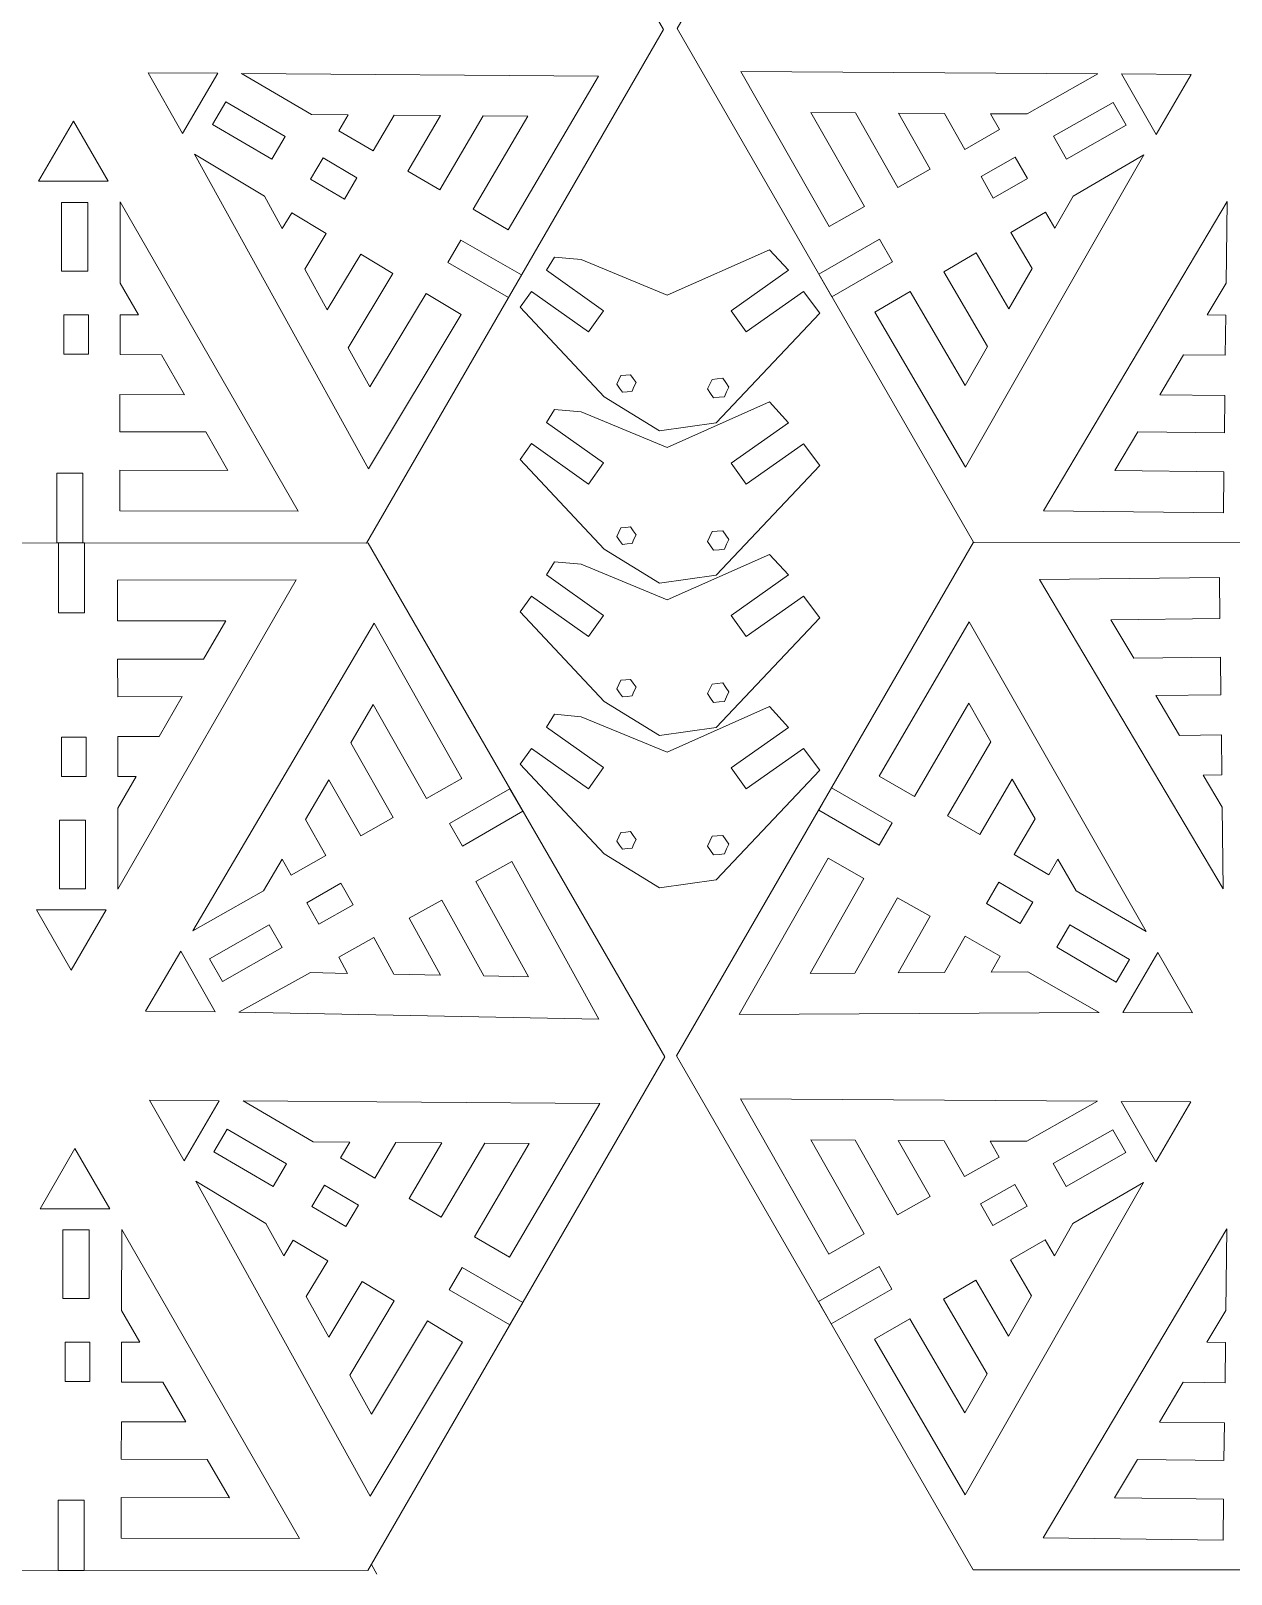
# Model space of a CAD drawing. Header units: inches. Extents: x -12.5 to 16.2, y -9.8 to 11.8.
# Drawn here: x 4.04 to 12.01, y -9.29 to 0.95 of the extents above; entities that cross this region are included whole.
import ezdxf

# ---------------------------------------------------------------- set-up
doc = ezdxf.new("R2010")
doc.units = ezdxf.units.IN
doc.header["$MEASUREMENT"] = 0
doc.layers.add('frame', color=7, linetype='Continuous')
doc.layers.add('Layer 3', color=7, linetype='Continuous')

msp = doc.modelspace()

# ---------------------------------------------------------------- linework, layer by layer
at = {"layer": 'frame', "color": 5, "lineweight": 9}
for points in [[(4.242, -0.642), (4.416, -0.642), (4.416, -0.186), (4.242, -0.186), (4.242, -0.642)], [(4.257, -1.192), (4.421, -1.192), (4.421, -0.931), (4.257, -0.931), (4.257, -1.192)], [(4.242, -3.996), (4.407, -3.996), (4.407, -3.735), (4.242, -3.735), (4.242, -3.996)], [(4.228, -4.742), (4.402, -4.742), (4.402, -4.286), (4.228, -4.286), (4.228, -4.742)], [(4.252, -7.464), (4.426, -7.464), (4.426, -7.008), (4.252, -7.008), (4.252, -7.464)], [(4.266, -8.014), (4.431, -8.014), (4.431, -7.753), (4.266, -7.753), (4.266, -8.014)]]:
    msp.add_lwpolyline(points, close=True, dxfattribs=at)
at = {"layer": 'frame', "color": 1, "lineweight": 9}
for points in [[(4.211, -2.446), (4.383, -2.446), (4.383, -1.982), (4.211, -1.982), (4.211, -2.446)], [(4.223, -2.91), (4.395, -2.91), (4.395, -2.446), (4.223, -2.446), (4.223, -2.91)], [(4.221, -9.268), (4.393, -9.268), (4.393, -8.803), (4.221, -8.803), (4.221, -9.268)]]:
    msp.add_lwpolyline(points, close=True, dxfattribs=at)
at = {"layer": 'frame', "color": 250, "lineweight": 9}
for points in [[(2.33, 4.376), (2.33, 4.376), (6.269, 4.375), (6.269, 4.375), (6.269, 4.375), (6.269, 4.375), (8.237, 0.964), (8.237, 0.964), (8.237, 0.964), (8.237, 0.964), (6.266, -2.447), (6.266, -2.447), (6.266, -2.447), (6.266, -2.447), (2.328, -2.445), (2.328, -2.445), (2.328, -2.445), (2.328, -2.445), (0.36, 0.966), (0.36, 0.966), (0.36, 0.966), (0.36, 0.966), (2.33, 4.376), (2.33, 4.376)], [(10.298, 4.38), (10.298, 4.38), (14.236, 4.378), (14.236, 4.378), (14.236, 4.378), (14.236, 4.378), (16.204, 0.967), (16.204, 0.967), (16.204, 0.967), (16.204, 0.967), (14.234, -2.443), (14.234, -2.443), (14.234, -2.443), (14.234, -2.443), (10.296, -2.442), (10.296, -2.442), (10.296, -2.442), (10.296, -2.442), (8.328, 0.969), (8.328, 0.969), (8.328, 0.969), (8.328, 0.969), (10.298, 4.38), (10.298, 4.38)], [(2.34, -2.445), (2.34, -2.445), (6.278, -2.447), (6.278, -2.447), (6.278, -2.447), (6.278, -2.447), (8.246, -5.858), (8.246, -5.858), (8.246, -5.858), (8.246, -5.858), (6.276, -9.268), (6.276, -9.268), (6.276, -9.268), (6.276, -9.268), (2.338, -9.267), (2.338, -9.267), (2.338, -9.267), (2.338, -9.267), (0.37, -5.856), (0.37, -5.856), (0.37, -5.856), (0.37, -5.856), (2.34, -2.445), (2.34, -2.445)], [(10.296, -2.442), (10.296, -2.442), (14.234, -2.443), (14.234, -2.443), (14.234, -2.443), (14.234, -2.443), (16.202, -5.855), (16.202, -5.855), (16.202, -5.855), (16.202, -5.855), (14.232, -9.265), (14.232, -9.265), (14.232, -9.265), (14.232, -9.265), (10.294, -9.264), (10.294, -9.264), (10.294, -9.264), (10.294, -9.264), (8.325, -5.852), (8.325, -5.852), (8.325, -5.852), (8.325, -5.852), (10.296, -2.442), (10.296, -2.442)]]:
    msp.add_open_spline(points, degree=3, knots=[0, 0, 0, 0, 0.142857, 0.142857, 0.142857, 0.142857, 0.285714, 0.285714, 0.285714, 0.285714, 0.428571, 0.428571, 0.428571, 0.428571, 0.571429, 0.571429, 0.571429, 0.571429, 0.714286, 0.714286, 0.714286, 0.714286, 1, 1, 1, 1], dxfattribs=at)
at = {"layer": 'frame', "color": 5, "lineweight": 9}
for points in [[(5.046, 0.273), (5.046, 0.273), (4.817, 0.675), (4.817, 0.675)], [(5.279, 0.672), (5.279, 0.672), (4.817, 0.675), (4.817, 0.675)], [(5.046, 0.273), (5.046, 0.273), (5.279, 0.672), (5.279, 0.672)], [(7.807, 0.654), (7.807, 0.654), (5.438, 0.671), (5.438, 0.671)], [(5.438, 0.671), (5.438, 0.671), (5.902, 0.398), (5.902, 0.398)], [(7.807, 0.654), (7.807, 0.654), (7.207, -0.368), (7.207, -0.368)], [(8.751, 0.683), (8.751, 0.683), (11.12, 0.669), (11.12, 0.669)], [(8.751, 0.683), (8.751, 0.683), (9.337, -0.346), (9.337, -0.346)], [(11.12, 0.669), (11.12, 0.669), (10.652, 0.402), (10.652, 0.402)], [(11.278, 0.668), (11.278, 0.668), (11.741, 0.664), (11.741, 0.664)], [(11.507, 0.265), (11.507, 0.265), (11.278, 0.668), (11.278, 0.668)], [(11.507, 0.265), (11.507, 0.265), (11.741, 0.664), (11.741, 0.664)], [(4.09, -0.045), (4.09, -0.045), (4.322, 0.355), (4.322, 0.355)], [(4.553, -0.045), (4.553, -0.045), (4.322, 0.355), (4.322, 0.355)], [(6.146, 0.396), (6.146, 0.396), (5.902, 0.398), (5.902, 0.398)], [(6.084, 0.291), (6.084, 0.291), (6.146, 0.396), (6.146, 0.396)], [(6.312, 0.158), (6.312, 0.158), (6.451, 0.394), (6.451, 0.394)], [(6.757, 0.392), (6.757, 0.392), (6.451, 0.394), (6.451, 0.394)], [(6.541, 0.023), (6.541, 0.023), (6.757, 0.392), (6.757, 0.392)], [(6.754, -0.102), (6.754, -0.102), (7.042, 0.39), (7.042, 0.39)], [(9.794, -0.086), (9.794, -0.086), (9.512, 0.409), (9.512, 0.409)], [(9.797, 0.408), (9.797, 0.408), (10.103, 0.406), (10.103, 0.406)], [(10.009, 0.036), (10.009, 0.036), (9.797, 0.408), (9.797, 0.408)], [(10.239, 0.167), (10.239, 0.167), (10.103, 0.406), (10.103, 0.406)], [(10.409, 0.404), (10.409, 0.404), (10.652, 0.402), (10.652, 0.402)], [(10.469, 0.298), (10.469, 0.298), (10.409, 0.404), (10.409, 0.404)], [(6.084, 0.291), (6.084, 0.291), (6.312, 0.158), (6.312, 0.158)], [(10.469, 0.298), (10.469, 0.298), (10.239, 0.167), (10.239, 0.167)], [(6.28, -1.954), (6.28, -1.954), (5.124, 0.136), (5.124, 0.136)], [(5.124, 0.136), (5.124, 0.136), (5.589, -0.144), (5.589, -0.144)], [(10.243, -1.944), (10.243, -1.944), (11.427, 0.13), (11.427, 0.13)], [(11.427, 0.13), (11.427, 0.13), (10.958, -0.144), (10.958, -0.144)], [(6.541, 0.023), (6.541, 0.023), (6.754, -0.102), (6.754, -0.102)], [(10.009, 0.036), (10.009, 0.036), (9.794, -0.086), (9.794, -0.086)], [(4.09, -0.045), (4.09, -0.045), (4.553, -0.045), (4.553, -0.045)], [(4.632, -0.182), (4.632, -0.182), (4.631, -0.721), (4.631, -0.721)], [(5.814, -2.235), (5.814, -2.235), (4.632, -0.182), (4.632, -0.182)], [(5.708, -0.359), (5.708, -0.359), (5.589, -0.144), (5.589, -0.144)], [(10.76, -2.232), (10.76, -2.232), (11.979, -0.178), (11.979, -0.178)], [(10.836, -0.357), (10.836, -0.357), (10.958, -0.144), (10.958, -0.144)], [(11.979, -0.178), (11.979, -0.178), (11.973, -0.721), (11.973, -0.721)], [(5.771, -0.254), (5.771, -0.254), (5.708, -0.359), (5.708, -0.359)], [(5.771, -0.254), (5.771, -0.254), (6, -0.391), (6, -0.391)], [(6.974, -0.231), (6.974, -0.231), (7.207, -0.368), (7.207, -0.368)], [(9.572, -0.213), (9.572, -0.213), (9.337, -0.346), (9.337, -0.346)], [(10.774, -0.251), (10.774, -0.251), (10.544, -0.386), (10.544, -0.386)], [(10.774, -0.251), (10.774, -0.251), (10.836, -0.357), (10.836, -0.357)], [(6, -0.391), (6, -0.391), (5.857, -0.628), (5.857, -0.628)], [(10.544, -0.386), (10.544, -0.386), (10.684, -0.625), (10.684, -0.625)], [(6.228, -0.529), (6.228, -0.529), (6.006, -0.898), (6.006, -0.898)], [(6.228, -0.529), (6.228, -0.529), (6.442, -0.657), (6.442, -0.657)], [(10.313, -0.52), (10.313, -0.52), (10.098, -0.646), (10.098, -0.646)], [(10.313, -0.52), (10.313, -0.52), (10.531, -0.892), (10.531, -0.892)], [(6.006, -0.898), (6.006, -0.898), (5.857, -0.628), (5.857, -0.628)], [(6.442, -0.657), (6.442, -0.657), (6.145, -1.15), (6.145, -1.15)], [(10.098, -0.646), (10.098, -0.646), (10.388, -1.142), (10.388, -1.142)], [(10.531, -0.892), (10.531, -0.892), (10.684, -0.625), (10.684, -0.625)], [(4.753, -0.932), (4.753, -0.932), (4.631, -0.721), (4.631, -0.721)], [(6.663, -0.79), (6.663, -0.79), (6.896, -0.93), (6.896, -0.93)], [(9.876, -0.776), (9.876, -0.776), (9.641, -0.913), (9.641, -0.913)], [(11.847, -0.932), (11.847, -0.932), (11.973, -0.721), (11.973, -0.721)], [(10.243, -1.944), (10.243, -1.944), (9.641, -0.913), (9.641, -0.913)], [(4.631, -0.932), (4.631, -0.932), (4.631, -1.196), (4.631, -1.196)], [(4.631, -0.932), (4.631, -0.932), (4.753, -0.932), (4.753, -0.932)], [(6.28, -1.954), (6.28, -1.954), (6.896, -0.93), (6.896, -0.93)], [(11.97, -0.934), (11.97, -0.934), (11.847, -0.932), (11.847, -0.932)], [(11.97, -0.934), (11.97, -0.934), (11.967, -1.2), (11.967, -1.2)], [(4.631, -1.196), (4.631, -1.196), (4.905, -1.197), (4.905, -1.197)], [(5.058, -1.462), (5.058, -1.462), (4.905, -1.197), (4.905, -1.197)], [(11.533, -1.462), (11.533, -1.462), (11.69, -1.197), (11.69, -1.197)], [(11.967, -1.2), (11.967, -1.2), (11.69, -1.197), (11.69, -1.197)], [(4.63, -1.461), (4.63, -1.461), (4.63, -1.708), (4.63, -1.708)], [(4.63, -1.461), (4.63, -1.461), (5.058, -1.462), (5.058, -1.462)], [(11.964, -1.467), (11.964, -1.467), (11.533, -1.462), (11.533, -1.462)], [(11.964, -1.467), (11.964, -1.467), (11.961, -1.716), (11.961, -1.716)], [(4.63, -1.708), (4.63, -1.708), (5.2, -1.709), (5.2, -1.709)], [(11.961, -1.716), (11.961, -1.716), (11.386, -1.709), (11.386, -1.709)], [(4.629, -1.964), (4.629, -1.964), (4.629, -2.234), (4.629, -2.234)], [(11.957, -1.974), (11.957, -1.974), (11.954, -2.246), (11.954, -2.246)], [(5.814, -2.235), (5.814, -2.235), (4.629, -2.234), (4.629, -2.234)], [(10.76, -2.232), (10.76, -2.232), (11.954, -2.246), (11.954, -2.246)], [(5.799, -2.692), (5.799, -2.692), (4.615, -2.694), (4.615, -2.694)], [(4.615, -2.964), (4.615, -2.964), (4.615, -2.694), (4.615, -2.694)], [(5.799, -2.692), (5.799, -2.692), (4.617, -4.746), (4.617, -4.746)], [(10.734, -2.689), (10.734, -2.689), (11.928, -2.675), (11.928, -2.675)], [(10.734, -2.689), (10.734, -2.689), (11.953, -4.743), (11.953, -4.743)], [(11.931, -2.947), (11.931, -2.947), (11.928, -2.675), (11.928, -2.675)], [(10.267, -2.97), (10.267, -2.97), (9.67, -3.994), (9.67, -3.994)], [(10.267, -2.97), (10.267, -2.97), (11.442, -5.027), (11.442, -5.027)], [(6.317, -2.98), (6.317, -2.98), (5.115, -5.021), (5.115, -5.021)], [(6.317, -2.98), (6.317, -2.98), (6.9, -4.011), (6.9, -4.011)], [(4.616, -3.467), (4.616, -3.467), (4.615, -3.219), (4.615, -3.219)], [(4.615, -3.219), (4.615, -3.219), (5.185, -3.219), (5.185, -3.219)], [(11.934, -3.205), (11.934, -3.205), (11.36, -3.212), (11.36, -3.212)], [(11.937, -3.454), (11.937, -3.454), (11.934, -3.205), (11.934, -3.205)], [(4.616, -3.467), (4.616, -3.467), (5.043, -3.466), (5.043, -3.466)], [(5.043, -3.466), (5.043, -3.466), (4.89, -3.731), (4.89, -3.731)], [(11.937, -3.454), (11.937, -3.454), (11.506, -3.459), (11.506, -3.459)], [(11.506, -3.459), (11.506, -3.459), (11.664, -3.724), (11.664, -3.724)], [(4.616, -3.996), (4.616, -3.996), (4.616, -3.731), (4.616, -3.731)], [(4.616, -3.731), (4.616, -3.731), (4.89, -3.731), (4.89, -3.731)], [(6.443, -4.27), (6.443, -4.27), (6.162, -3.774), (6.162, -3.774)], [(10.124, -4.258), (10.124, -4.258), (10.411, -3.766), (10.411, -3.766)], [(11.941, -3.721), (11.941, -3.721), (11.664, -3.724), (11.664, -3.724)], [(11.944, -3.987), (11.944, -3.987), (11.941, -3.721), (11.941, -3.721)], [(4.616, -3.996), (4.616, -3.996), (4.738, -3.996), (4.738, -3.996)], [(4.738, -3.996), (4.738, -3.996), (4.617, -4.207), (4.617, -4.207)], [(9.903, -4.13), (9.903, -4.13), (9.67, -3.994), (9.67, -3.994)], [(11.944, -3.987), (11.944, -3.987), (11.821, -3.989), (11.821, -3.989)], [(11.821, -3.989), (11.821, -3.989), (11.946, -4.2), (11.946, -4.2)], [(6.017, -4.019), (6.017, -4.019), (5.862, -4.283), (5.862, -4.283)], [(6.228, -4.391), (6.228, -4.391), (6.017, -4.019), (6.017, -4.019)], [(6.665, -4.144), (6.665, -4.144), (6.9, -4.011), (6.9, -4.011)], [(10.337, -4.383), (10.337, -4.383), (10.553, -4.014), (10.553, -4.014)], [(10.553, -4.014), (10.553, -4.014), (10.704, -4.279), (10.704, -4.279)], [(11.953, -4.743), (11.953, -4.743), (11.946, -4.2), (11.946, -4.2)], [(4.617, -4.746), (4.617, -4.746), (4.617, -4.207), (4.617, -4.207)], [(5.997, -4.522), (5.997, -4.522), (5.862, -4.283), (5.862, -4.283)], [(6.228, -4.391), (6.228, -4.391), (6.443, -4.27), (6.443, -4.27)], [(10.337, -4.383), (10.337, -4.383), (10.124, -4.258), (10.124, -4.258)], [(10.566, -4.516), (10.566, -4.516), (10.704, -4.279), (10.704, -4.279)], [(5.707, -4.546), (5.707, -4.546), (5.583, -4.756), (5.583, -4.756)], [(5.767, -4.652), (5.767, -4.652), (5.707, -4.546), (5.707, -4.546)], [(5.767, -4.652), (5.767, -4.652), (5.997, -4.522), (5.997, -4.522)], [(6.993, -4.694), (6.993, -4.694), (7.231, -4.562), (7.231, -4.562)], [(7.808, -5.608), (7.808, -5.608), (7.231, -4.562), (7.231, -4.562)], [(8.741, -5.578), (8.741, -5.578), (9.332, -4.54), (9.332, -4.54)], [(9.568, -4.675), (9.568, -4.675), (9.332, -4.54), (9.332, -4.54)], [(10.795, -4.65), (10.795, -4.65), (10.566, -4.516), (10.566, -4.516)], [(10.795, -4.65), (10.795, -4.65), (10.856, -4.545), (10.856, -4.545)], [(10.856, -4.545), (10.856, -4.545), (10.977, -4.756), (10.977, -4.756)], [(5.115, -5.021), (5.115, -5.021), (5.583, -4.756), (5.583, -4.756)], [(9.792, -4.802), (9.792, -4.802), (9.508, -5.302), (9.508, -5.302)], [(10.009, -4.925), (10.009, -4.925), (9.792, -4.802), (9.792, -4.802)], [(11.442, -5.027), (11.442, -5.027), (10.977, -4.756), (10.977, -4.756)], [(4.076, -4.882), (4.076, -4.882), (4.307, -5.283), (4.307, -5.283)], [(4.076, -4.882), (4.076, -4.882), (4.538, -4.882), (4.538, -4.882)], [(4.538, -4.882), (4.538, -4.882), (4.307, -5.283), (4.307, -5.283)], [(6.549, -4.938), (6.549, -4.938), (6.767, -4.818), (6.767, -4.818)], [(6.767, -4.818), (6.767, -4.818), (7.045, -5.321), (7.045, -5.321)], [(6.549, -4.938), (6.549, -4.938), (6.757, -5.316), (6.757, -5.316)], [(10.009, -4.925), (10.009, -4.925), (9.796, -5.3), (9.796, -5.3)], [(6.082, -5.196), (6.082, -5.196), (6.315, -5.067), (6.315, -5.067)], [(6.315, -5.067), (6.315, -5.067), (6.449, -5.31), (6.449, -5.31)], [(10.241, -5.058), (10.241, -5.058), (10.104, -5.298), (10.104, -5.298)], [(10.473, -5.189), (10.473, -5.189), (10.241, -5.058), (10.241, -5.058)], [(5.034, -5.157), (5.034, -5.157), (4.8, -5.556), (4.8, -5.556)], [(5.263, -5.56), (5.263, -5.56), (5.034, -5.157), (5.034, -5.157)], [(6.082, -5.196), (6.082, -5.196), (6.141, -5.304), (6.141, -5.304)], [(10.473, -5.189), (10.473, -5.189), (10.412, -5.296), (10.412, -5.296)], [(11.287, -5.564), (11.287, -5.564), (11.52, -5.165), (11.52, -5.165)], [(11.52, -5.165), (11.52, -5.165), (11.749, -5.567), (11.749, -5.567)], [(5.42, -5.561), (5.42, -5.561), (5.895, -5.299), (5.895, -5.299)], [(6.141, -5.304), (6.141, -5.304), (5.895, -5.299), (5.895, -5.299)], [(6.757, -5.316), (6.757, -5.316), (6.449, -5.31), (6.449, -5.31)], [(9.796, -5.3), (9.796, -5.3), (10.104, -5.298), (10.104, -5.298)], [(10.412, -5.296), (10.412, -5.296), (10.657, -5.295), (10.657, -5.295)], [(11.129, -5.563), (11.129, -5.563), (10.657, -5.295), (10.657, -5.295)], [(5.263, -5.56), (5.263, -5.56), (4.8, -5.556), (4.8, -5.556)], [(7.808, -5.608), (7.808, -5.608), (5.42, -5.561), (5.42, -5.561)], [(8.741, -5.578), (8.741, -5.578), (11.129, -5.563), (11.129, -5.563)], [(11.287, -5.564), (11.287, -5.564), (11.749, -5.567), (11.749, -5.567)], [(5.056, -6.549), (5.056, -6.549), (4.827, -6.147), (4.827, -6.147)], [(5.289, -6.15), (5.289, -6.15), (4.827, -6.147), (4.827, -6.147)], [(8.749, -6.138), (8.749, -6.138), (11.118, -6.153), (11.118, -6.153)], [(8.749, -6.138), (8.749, -6.138), (9.335, -7.168), (9.335, -7.168)], [(5.056, -6.549), (5.056, -6.549), (5.289, -6.15), (5.289, -6.15)], [(7.816, -6.168), (7.816, -6.168), (5.447, -6.151), (5.447, -6.151)], [(5.447, -6.151), (5.447, -6.151), (5.912, -6.423), (5.912, -6.423)], [(7.816, -6.168), (7.816, -6.168), (7.216, -7.189), (7.216, -7.189)], [(11.118, -6.153), (11.118, -6.153), (10.65, -6.419), (10.65, -6.419)], [(11.276, -6.154), (11.276, -6.154), (11.739, -6.158), (11.739, -6.158)], [(11.505, -6.556), (11.505, -6.556), (11.276, -6.154), (11.276, -6.154)], [(11.505, -6.556), (11.505, -6.556), (11.739, -6.158), (11.739, -6.158)], [(6.155, -6.425), (6.155, -6.425), (5.912, -6.423), (5.912, -6.423)], [(6.094, -6.53), (6.094, -6.53), (6.155, -6.425), (6.155, -6.425)], [(6.322, -6.664), (6.322, -6.664), (6.461, -6.427), (6.461, -6.427)], [(6.767, -6.43), (6.767, -6.43), (6.461, -6.427), (6.461, -6.427)], [(6.55, -6.798), (6.55, -6.798), (6.767, -6.43), (6.767, -6.43)], [(6.763, -6.923), (6.763, -6.923), (7.052, -6.432), (7.052, -6.432)], [(9.792, -6.908), (9.792, -6.908), (9.51, -6.412), (9.51, -6.412)], [(9.795, -6.414), (9.795, -6.414), (10.101, -6.416), (10.101, -6.416)], [(10.007, -6.785), (10.007, -6.785), (9.795, -6.414), (9.795, -6.414)], [(10.237, -6.654), (10.237, -6.654), (10.101, -6.416), (10.101, -6.416)], [(10.407, -6.418), (10.407, -6.418), (10.65, -6.419), (10.65, -6.419)], [(10.467, -6.524), (10.467, -6.524), (10.407, -6.418), (10.407, -6.418)], [(4.1, -6.867), (4.1, -6.867), (4.331, -6.466), (4.331, -6.466)], [(4.563, -6.867), (4.563, -6.867), (4.331, -6.466), (4.331, -6.466)], [(6.094, -6.53), (6.094, -6.53), (6.322, -6.664), (6.322, -6.664)], [(10.467, -6.524), (10.467, -6.524), (10.237, -6.654), (10.237, -6.654)], [(6.29, -8.775), (6.29, -8.775), (5.133, -6.685), (5.133, -6.685)], [(5.133, -6.685), (5.133, -6.685), (5.599, -6.965), (5.599, -6.965)], [(10.24, -8.766), (10.24, -8.766), (11.425, -6.692), (11.425, -6.692)], [(11.425, -6.692), (11.425, -6.692), (10.956, -6.966), (10.956, -6.966)], [(6.55, -6.798), (6.55, -6.798), (6.763, -6.923), (6.763, -6.923)], [(10.007, -6.785), (10.007, -6.785), (9.792, -6.908), (9.792, -6.908)], [(4.1, -6.867), (4.1, -6.867), (4.563, -6.867), (4.563, -6.867)], [(5.717, -7.18), (5.717, -7.18), (5.599, -6.965), (5.599, -6.965)], [(10.834, -7.179), (10.834, -7.179), (10.956, -6.966), (10.956, -6.966)], [(4.642, -7.004), (4.642, -7.004), (4.641, -7.542), (4.641, -7.542)], [(5.823, -9.057), (5.823, -9.057), (4.642, -7.004), (4.642, -7.004)], [(6.984, -7.053), (6.984, -7.053), (7.216, -7.189), (7.216, -7.189)], [(9.57, -7.034), (9.57, -7.034), (9.335, -7.168), (9.335, -7.168)], [(10.758, -9.053), (10.758, -9.053), (11.977, -7), (11.977, -7)], [(11.977, -7), (11.977, -7), (11.971, -7.543), (11.971, -7.543)], [(5.781, -7.075), (5.781, -7.075), (5.717, -7.18), (5.717, -7.18)], [(5.781, -7.075), (5.781, -7.075), (6.009, -7.213), (6.009, -7.213)], [(10.772, -7.073), (10.772, -7.073), (10.542, -7.207), (10.542, -7.207)], [(10.772, -7.073), (10.772, -7.073), (10.834, -7.179), (10.834, -7.179)], [(6.009, -7.213), (6.009, -7.213), (5.867, -7.45), (5.867, -7.45)], [(10.542, -7.207), (10.542, -7.207), (10.681, -7.446), (10.681, -7.446)], [(6.238, -7.35), (6.238, -7.35), (6.016, -7.72), (6.016, -7.72)], [(6.238, -7.35), (6.238, -7.35), (6.451, -7.479), (6.451, -7.479)], [(10.311, -7.342), (10.311, -7.342), (10.096, -7.467), (10.096, -7.467)], [(10.311, -7.342), (10.311, -7.342), (10.528, -7.714), (10.528, -7.714)], [(6.016, -7.72), (6.016, -7.72), (5.867, -7.45), (5.867, -7.45)], [(6.451, -7.479), (6.451, -7.479), (6.155, -7.971), (6.155, -7.971)], [(10.096, -7.467), (10.096, -7.467), (10.386, -7.964), (10.386, -7.964)], [(10.528, -7.714), (10.528, -7.714), (10.681, -7.446), (10.681, -7.446)], [(4.762, -7.753), (4.762, -7.753), (4.641, -7.542), (4.641, -7.542)], [(11.845, -7.754), (11.845, -7.754), (11.971, -7.543), (11.971, -7.543)], [(6.672, -7.612), (6.672, -7.612), (6.905, -7.752), (6.905, -7.752)], [(9.874, -7.597), (9.874, -7.597), (9.639, -7.734), (9.639, -7.734)], [(4.641, -7.753), (4.641, -7.753), (4.64, -8.018), (4.64, -8.018)], [(4.641, -7.753), (4.641, -7.753), (4.762, -7.753), (4.762, -7.753)], [(6.29, -8.775), (6.29, -8.775), (6.905, -7.752), (6.905, -7.752)], [(10.24, -8.766), (10.24, -8.766), (9.639, -7.734), (9.639, -7.734)], [(11.968, -7.755), (11.968, -7.755), (11.845, -7.754), (11.845, -7.754)], [(11.968, -7.755), (11.968, -7.755), (11.965, -8.022), (11.965, -8.022)], [(4.64, -8.018), (4.64, -8.018), (4.915, -8.018), (4.915, -8.018)], [(5.067, -8.283), (5.067, -8.283), (4.915, -8.018), (4.915, -8.018)], [(11.531, -8.284), (11.531, -8.284), (11.688, -8.018), (11.688, -8.018)], [(11.965, -8.022), (11.965, -8.022), (11.688, -8.018), (11.688, -8.018)], [(4.64, -8.283), (4.64, -8.283), (4.639, -8.53), (4.639, -8.53)], [(4.64, -8.283), (4.64, -8.283), (5.067, -8.283), (5.067, -8.283)], [(11.961, -8.289), (11.961, -8.289), (11.531, -8.284), (11.531, -8.284)], [(11.961, -8.289), (11.961, -8.289), (11.958, -8.538), (11.958, -8.538)], [(4.639, -8.53), (4.639, -8.53), (5.21, -8.531), (5.21, -8.531)], [(11.958, -8.538), (11.958, -8.538), (11.384, -8.531), (11.384, -8.531)], [(4.639, -8.785), (4.639, -8.785), (4.639, -9.055), (4.639, -9.055)], [(11.955, -8.795), (11.955, -8.795), (11.952, -9.068), (11.952, -9.068)], [(5.823, -9.057), (5.823, -9.057), (4.639, -9.055), (4.639, -9.055)], [(10.758, -9.053), (10.758, -9.053), (11.952, -9.068), (11.952, -9.068)]]:
    msp.add_open_spline(points, degree=3, dxfattribs=at)
for points, knots in [([(5.244, 0.333), (5.244, 0.333), (5.332, 0.483), (5.332, 0.483), (5.332, 0.483), (5.332, 0.483), (5.726, 0.253), (5.726, 0.253), (5.726, 0.253), (5.726, 0.253), (5.638, 0.102), (5.638, 0.102), (5.638, 0.102), (5.638, 0.102), (5.244, 0.333), (5.244, 0.333)], [0, 0, 0, 0, 0.2, 0.2, 0.2, 0.2, 0.4, 0.4, 0.4, 0.4, 0.6, 0.6, 0.6, 0.6, 1, 1, 1, 1]), ([(9.572, -0.213), (9.572, -0.213), (9.217, 0.411), (9.217, 0.411), (9.217, 0.411), (9.217, 0.411), (9.512, 0.409), (9.512, 0.409)], [0, 0, 0, 0, 0.333333, 0.333333, 0.333333, 0.333333, 1, 1, 1, 1]), ([(11.309, 0.328), (11.309, 0.328), (11.223, 0.479), (11.223, 0.479), (11.223, 0.479), (11.223, 0.479), (10.827, 0.254), (10.827, 0.254), (10.827, 0.254), (10.827, 0.254), (10.913, 0.103), (10.913, 0.103), (10.913, 0.103), (10.913, 0.103), (11.309, 0.328), (11.309, 0.328)], [0, 0, 0, 0, 0.2, 0.2, 0.2, 0.2, 0.4, 0.4, 0.4, 0.4, 0.6, 0.6, 0.6, 0.6, 1, 1, 1, 1]), ([(6.974, -0.231), (6.974, -0.231), (7.337, 0.388), (7.337, 0.388), (7.337, 0.388), (7.337, 0.388), (7.042, 0.39), (7.042, 0.39)], [0, 0, 0, 0, 0.333333, 0.333333, 0.333333, 0.333333, 1, 1, 1, 1]), ([(5.895, -0.031), (5.895, -0.031), (5.978, 0.111), (5.978, 0.111), (5.978, 0.111), (5.978, 0.111), (6.203, -0.021), (6.203, -0.021), (6.203, -0.021), (6.203, -0.021), (6.12, -0.163), (6.12, -0.163), (6.12, -0.163), (6.12, -0.163), (5.895, -0.031), (5.895, -0.031)], [0, 0, 0, 0, 0.2, 0.2, 0.2, 0.2, 0.4, 0.4, 0.4, 0.4, 0.6, 0.6, 0.6, 0.6, 1, 1, 1, 1]), ([(10.654, -0.027), (10.654, -0.027), (10.573, 0.116), (10.573, 0.116), (10.573, 0.116), (10.573, 0.116), (10.346, -0.013), (10.346, -0.013), (10.346, -0.013), (10.346, -0.013), (10.427, -0.156), (10.427, -0.156), (10.427, -0.156), (10.427, -0.156), (10.654, -0.027), (10.654, -0.027)], [0, 0, 0, 0, 0.2, 0.2, 0.2, 0.2, 0.4, 0.4, 0.4, 0.4, 0.6, 0.6, 0.6, 0.6, 1, 1, 1, 1]), ([(6.663, -0.79), (6.663, -0.79), (6.289, -1.41), (6.289, -1.41), (6.289, -1.41), (6.289, -1.41), (6.145, -1.15), (6.145, -1.15)], [0, 0, 0, 0, 0.333333, 0.333333, 0.333333, 0.333333, 1, 1, 1, 1]), ([(9.876, -0.776), (9.876, -0.776), (10.24, -1.4), (10.24, -1.4), (10.24, -1.4), (10.24, -1.4), (10.388, -1.142), (10.388, -1.142)], [0, 0, 0, 0, 0.333333, 0.333333, 0.333333, 0.333333, 1, 1, 1, 1]), ([(4.629, -1.964), (4.629, -1.964), (5.347, -1.965), (5.347, -1.965), (5.347, -1.965), (5.347, -1.965), (5.2, -1.709), (5.2, -1.709)], [0, 0, 0, 0, 0.333333, 0.333333, 0.333333, 0.333333, 1, 1, 1, 1]), ([(11.957, -1.974), (11.957, -1.974), (11.234, -1.965), (11.234, -1.965), (11.234, -1.965), (11.234, -1.965), (11.386, -1.709), (11.386, -1.709)], [0, 0, 0, 0, 0.333333, 0.333333, 0.333333, 0.333333, 1, 1, 1, 1]), ([(4.615, -2.964), (4.615, -2.964), (5.333, -2.963), (5.333, -2.963), (5.333, -2.963), (5.333, -2.963), (5.185, -3.219), (5.185, -3.219)], [0, 0, 0, 0, 0.333333, 0.333333, 0.333333, 0.333333, 1, 1, 1, 1]), ([(11.931, -2.947), (11.931, -2.947), (11.208, -2.956), (11.208, -2.956), (11.208, -2.956), (11.208, -2.956), (11.36, -3.212), (11.36, -3.212)], [0, 0, 0, 0, 0.333333, 0.333333, 0.333333, 0.333333, 1, 1, 1, 1]), ([(6.665, -4.144), (6.665, -4.144), (6.312, -3.519), (6.312, -3.519), (6.312, -3.519), (6.312, -3.519), (6.162, -3.774), (6.162, -3.774)], [0, 0, 0, 0, 0.333333, 0.333333, 0.333333, 0.333333, 1, 1, 1, 1]), ([(9.903, -4.13), (9.903, -4.13), (10.265, -3.51), (10.265, -3.51), (10.265, -3.51), (10.265, -3.51), (10.411, -3.766), (10.411, -3.766)], [0, 0, 0, 0, 0.333333, 0.333333, 0.333333, 0.333333, 1, 1, 1, 1]), ([(5.951, -4.978), (5.951, -4.978), (5.87, -4.835), (5.87, -4.835), (5.87, -4.835), (5.87, -4.835), (6.097, -4.706), (6.097, -4.706), (6.097, -4.706), (6.097, -4.706), (6.178, -4.849), (6.178, -4.849), (6.178, -4.849), (6.178, -4.849), (5.951, -4.978), (5.951, -4.978)], [0, 0, 0, 0, 0.2, 0.2, 0.2, 0.2, 0.4, 0.4, 0.4, 0.4, 0.6, 0.6, 0.6, 0.6, 1, 1, 1, 1]), ([(6.993, -4.694), (6.993, -4.694), (7.342, -5.327), (7.342, -5.327), (7.342, -5.327), (7.342, -5.327), (7.045, -5.321), (7.045, -5.321)], [0, 0, 0, 0, 0.333333, 0.333333, 0.333333, 0.333333, 1, 1, 1, 1]), ([(9.568, -4.675), (9.568, -4.675), (9.211, -5.304), (9.211, -5.304), (9.211, -5.304), (9.211, -5.304), (9.508, -5.302), (9.508, -5.302)], [0, 0, 0, 0, 0.333333, 0.333333, 0.333333, 0.333333, 1, 1, 1, 1]), ([(10.606, -4.973), (10.606, -4.973), (10.689, -4.831), (10.689, -4.831), (10.689, -4.831), (10.689, -4.831), (10.464, -4.699), (10.464, -4.699), (10.464, -4.699), (10.464, -4.699), (10.381, -4.841), (10.381, -4.841), (10.381, -4.841), (10.381, -4.841), (10.606, -4.973), (10.606, -4.973)], [0, 0, 0, 0, 0.2, 0.2, 0.2, 0.2, 0.4, 0.4, 0.4, 0.4, 0.6, 0.6, 0.6, 0.6, 1, 1, 1, 1]), ([(5.31, -5.358), (5.31, -5.358), (5.224, -5.207), (5.224, -5.207), (5.224, -5.207), (5.224, -5.207), (5.621, -4.982), (5.621, -4.982), (5.621, -4.982), (5.621, -4.982), (5.707, -5.133), (5.707, -5.133), (5.707, -5.133), (5.707, -5.133), (5.31, -5.358), (5.31, -5.358)], [0, 0, 0, 0, 0.2, 0.2, 0.2, 0.2, 0.4, 0.4, 0.4, 0.4, 0.6, 0.6, 0.6, 0.6, 1, 1, 1, 1]), ([(11.242, -5.362), (11.242, -5.362), (11.33, -5.212), (11.33, -5.212), (11.33, -5.212), (11.33, -5.212), (10.936, -4.981), (10.936, -4.981), (10.936, -4.981), (10.936, -4.981), (10.848, -5.131), (10.848, -5.131), (10.848, -5.131), (10.848, -5.131), (11.242, -5.362), (11.242, -5.362)], [0, 0, 0, 0, 0.2, 0.2, 0.2, 0.2, 0.4, 0.4, 0.4, 0.4, 0.6, 0.6, 0.6, 0.6, 1, 1, 1, 1]), ([(5.254, -6.489), (5.254, -6.489), (5.342, -6.339), (5.342, -6.339), (5.342, -6.339), (5.342, -6.339), (5.735, -6.569), (5.735, -6.569), (5.735, -6.569), (5.735, -6.569), (5.647, -6.719), (5.647, -6.719), (5.647, -6.719), (5.647, -6.719), (5.254, -6.489), (5.254, -6.489)], [0, 0, 0, 0, 0.2, 0.2, 0.2, 0.2, 0.4, 0.4, 0.4, 0.4, 0.6, 0.6, 0.6, 0.6, 1, 1, 1, 1]), ([(11.307, -6.494), (11.307, -6.494), (11.221, -6.342), (11.221, -6.342), (11.221, -6.342), (11.221, -6.342), (10.825, -6.567), (10.825, -6.567), (10.825, -6.567), (10.825, -6.567), (10.91, -6.719), (10.91, -6.719), (10.91, -6.719), (10.91, -6.719), (11.307, -6.494), (11.307, -6.494)], [0, 0, 0, 0, 0.2, 0.2, 0.2, 0.2, 0.4, 0.4, 0.4, 0.4, 0.6, 0.6, 0.6, 0.6, 1, 1, 1, 1]), ([(6.984, -7.053), (6.984, -7.053), (7.347, -6.434), (7.347, -6.434), (7.347, -6.434), (7.347, -6.434), (7.052, -6.432), (7.052, -6.432)], [0, 0, 0, 0, 0.333333, 0.333333, 0.333333, 0.333333, 1, 1, 1, 1]), ([(9.57, -7.034), (9.57, -7.034), (9.215, -6.41), (9.215, -6.41), (9.215, -6.41), (9.215, -6.41), (9.51, -6.412), (9.51, -6.412)], [0, 0, 0, 0, 0.333333, 0.333333, 0.333333, 0.333333, 1, 1, 1, 1]), ([(5.904, -6.853), (5.904, -6.853), (5.987, -6.711), (5.987, -6.711), (5.987, -6.711), (5.987, -6.711), (6.213, -6.843), (6.213, -6.843), (6.213, -6.843), (6.213, -6.843), (6.13, -6.985), (6.13, -6.985), (6.13, -6.985), (6.13, -6.985), (5.904, -6.853), (5.904, -6.853)], [0, 0, 0, 0, 0.2, 0.2, 0.2, 0.2, 0.4, 0.4, 0.4, 0.4, 0.6, 0.6, 0.6, 0.6, 1, 1, 1, 1]), ([(10.652, -6.849), (10.652, -6.849), (10.571, -6.706), (10.571, -6.706), (10.571, -6.706), (10.571, -6.706), (10.343, -6.835), (10.343, -6.835), (10.343, -6.835), (10.343, -6.835), (10.425, -6.978), (10.425, -6.978), (10.425, -6.978), (10.425, -6.978), (10.652, -6.849), (10.652, -6.849)], [0, 0, 0, 0, 0.2, 0.2, 0.2, 0.2, 0.4, 0.4, 0.4, 0.4, 0.6, 0.6, 0.6, 0.6, 1, 1, 1, 1]), ([(6.672, -7.612), (6.672, -7.612), (6.299, -8.231), (6.299, -8.231), (6.299, -8.231), (6.299, -8.231), (6.155, -7.971), (6.155, -7.971)], [0, 0, 0, 0, 0.333333, 0.333333, 0.333333, 0.333333, 1, 1, 1, 1]), ([(9.874, -7.597), (9.874, -7.597), (10.238, -8.222), (10.238, -8.222), (10.238, -8.222), (10.238, -8.222), (10.386, -7.964), (10.386, -7.964)], [0, 0, 0, 0, 0.333333, 0.333333, 0.333333, 0.333333, 1, 1, 1, 1]), ([(4.639, -8.785), (4.639, -8.785), (5.357, -8.786), (5.357, -8.786), (5.357, -8.786), (5.357, -8.786), (5.21, -8.531), (5.21, -8.531)], [0, 0, 0, 0, 0.333333, 0.333333, 0.333333, 0.333333, 1, 1, 1, 1]), ([(11.955, -8.795), (11.955, -8.795), (11.232, -8.787), (11.232, -8.787), (11.232, -8.787), (11.232, -8.787), (11.384, -8.531), (11.384, -8.531)], [0, 0, 0, 0, 0.333333, 0.333333, 0.333333, 0.333333, 1, 1, 1, 1])]:
    msp.add_open_spline(points, degree=3, knots=knots, dxfattribs=at)
at = {"layer": 'frame', "color": 1, "lineweight": 9}
for points in [[(7.295, -0.667), (7.295, -0.667), (7.209, -0.816), (7.209, -0.816), (7.209, -0.816), (7.209, -0.816), (6.807, -0.584), (6.807, -0.584), (6.807, -0.584), (6.807, -0.584), (6.893, -0.435), (6.893, -0.435), (6.893, -0.435), (6.893, -0.435), (7.295, -0.667), (7.295, -0.667)], [(9.671, -0.43), (9.671, -0.43), (9.757, -0.579), (9.757, -0.579), (9.757, -0.579), (9.757, -0.579), (9.355, -0.811), (9.355, -0.811), (9.355, -0.811), (9.355, -0.811), (9.269, -0.662), (9.269, -0.662), (9.269, -0.662), (9.269, -0.662), (9.671, -0.43), (9.671, -0.43)], [(7.219, -4.078), (7.219, -4.078), (7.305, -4.227), (7.305, -4.227), (7.305, -4.227), (7.305, -4.227), (6.903, -4.459), (6.903, -4.459), (6.903, -4.459), (6.903, -4.459), (6.817, -4.31), (6.817, -4.31), (6.817, -4.31), (6.817, -4.31), (7.219, -4.078), (7.219, -4.078)], [(9.755, -4.305), (9.755, -4.305), (9.67, -4.454), (9.67, -4.454), (9.67, -4.454), (9.67, -4.454), (9.268, -4.221), (9.268, -4.221), (9.268, -4.221), (9.268, -4.221), (9.353, -4.073), (9.353, -4.073), (9.353, -4.073), (9.353, -4.073), (9.755, -4.305), (9.755, -4.305)], [(7.304, -7.489), (7.304, -7.489), (7.218, -7.637), (7.218, -7.637), (7.218, -7.637), (7.218, -7.637), (6.816, -7.405), (6.816, -7.405), (6.816, -7.405), (6.816, -7.405), (6.902, -7.257), (6.902, -7.257), (6.902, -7.257), (6.902, -7.257), (7.304, -7.489), (7.304, -7.489)], [(9.669, -7.251), (9.669, -7.251), (9.754, -7.4), (9.754, -7.4), (9.754, -7.4), (9.754, -7.4), (9.352, -7.632), (9.352, -7.632), (9.352, -7.632), (9.352, -7.632), (9.267, -7.484), (9.267, -7.484), (9.267, -7.484), (9.267, -7.484), (9.669, -7.251), (9.669, -7.251)]]:
    msp.add_open_spline(points, degree=3, knots=[0, 0, 0, 0, 0.2, 0.2, 0.2, 0.2, 0.4, 0.4, 0.4, 0.4, 0.6, 0.6, 0.6, 0.6, 1, 1, 1, 1], dxfattribs=at)
at = {"layer": 'frame', "color": 250, "lineweight": 9}
for points in [[(6.278, -2.447), (6.278, -2.447), (6.277, -2.448), (6.277, -2.448)], [(10.296, -2.442), (10.296, -2.442), (10.297, -2.445), (10.297, -2.445)], [(6.299, -9.229), (6.299, -9.229), (6.336, -9.293), (6.336, -9.293)]]:
    msp.add_open_spline(points, degree=3, dxfattribs=at)
at = {"layer": 'Layer 3', "color": 250, "lineweight": 9}
for points, knots in [([(9.067, -0.636), (9.067, -0.636), (8.942, -0.499), (8.942, -0.499), (8.942, -0.499), (8.942, -0.499), (8.262, -0.802), (8.262, -0.802), (8.262, -0.802), (8.262, -0.802), (7.692, -0.565), (7.692, -0.565), (7.692, -0.565), (7.692, -0.565), (7.514, -0.548), (7.514, -0.548), (7.514, -0.548), (7.514, -0.548), (7.461, -0.636), (7.461, -0.636)], [0, 0, 0, 0, 0.166667, 0.166667, 0.166667, 0.166667, 0.333333, 0.333333, 0.333333, 0.333333, 0.5, 0.5, 0.5, 0.5, 0.666667, 0.666667, 0.666667, 0.666667, 1, 1, 1, 1]), ([(7.461, -0.636), (7.461, -0.636), (7.84, -0.904), (7.84, -0.904), (7.84, -0.904), (7.84, -0.904), (7.741, -1.044), (7.741, -1.044), (7.741, -1.044), (7.741, -1.044), (7.362, -0.776), (7.362, -0.776)], [0, 0, 0, 0, 0.25, 0.25, 0.25, 0.25, 0.5, 0.5, 0.5, 0.5, 1, 1, 1, 1]), ([(9.167, -0.776), (9.167, -0.776), (8.787, -1.044), (8.787, -1.044), (8.787, -1.044), (8.787, -1.044), (8.688, -0.904), (8.688, -0.904), (8.688, -0.904), (8.688, -0.904), (9.067, -0.636), (9.067, -0.636)], [0, 0, 0, 0, 0.25, 0.25, 0.25, 0.25, 0.5, 0.5, 0.5, 0.5, 1, 1, 1, 1]), ([(7.362, -0.776), (7.362, -0.776), (7.287, -0.88), (7.287, -0.88), (7.287, -0.88), (7.287, -0.88), (7.844, -1.476), (7.844, -1.476), (7.844, -1.476), (7.844, -1.476), (8.211, -1.702), (8.211, -1.702), (8.211, -1.702), (8.211, -1.702), (8.588, -1.649), (8.588, -1.649), (8.588, -1.649), (8.588, -1.649), (9.275, -0.92), (9.275, -0.92), (9.275, -0.92), (9.275, -0.92), (9.167, -0.776), (9.167, -0.776)], [0, 0, 0, 0, 0.142857, 0.142857, 0.142857, 0.142857, 0.285714, 0.285714, 0.285714, 0.285714, 0.428571, 0.428571, 0.428571, 0.428571, 0.571429, 0.571429, 0.571429, 0.571429, 0.714286, 0.714286, 0.714286, 0.714286, 1, 1, 1, 1]), ([(9.067, -1.648), (9.067, -1.648), (8.942, -1.51), (8.942, -1.51), (8.942, -1.51), (8.942, -1.51), (8.262, -1.813), (8.262, -1.813), (8.262, -1.813), (8.262, -1.813), (7.692, -1.576), (7.692, -1.576), (7.692, -1.576), (7.692, -1.576), (7.514, -1.56), (7.514, -1.56), (7.514, -1.56), (7.514, -1.56), (7.461, -1.647), (7.461, -1.647)], [0, 0, 0, 0, 0.166667, 0.166667, 0.166667, 0.166667, 0.333333, 0.333333, 0.333333, 0.333333, 0.5, 0.5, 0.5, 0.5, 0.666667, 0.666667, 0.666667, 0.666667, 1, 1, 1, 1]), ([(7.461, -1.647), (7.461, -1.647), (7.84, -1.915), (7.84, -1.915), (7.84, -1.915), (7.84, -1.915), (7.741, -2.055), (7.741, -2.055), (7.741, -2.055), (7.741, -2.055), (7.362, -1.787), (7.362, -1.787)], [0, 0, 0, 0, 0.25, 0.25, 0.25, 0.25, 0.5, 0.5, 0.5, 0.5, 1, 1, 1, 1]), ([(9.167, -1.788), (9.167, -1.788), (8.787, -2.056), (8.787, -2.056), (8.787, -2.056), (8.787, -2.056), (8.688, -1.916), (8.688, -1.916), (8.688, -1.916), (8.688, -1.916), (9.067, -1.648), (9.067, -1.648)], [0, 0, 0, 0, 0.25, 0.25, 0.25, 0.25, 0.5, 0.5, 0.5, 0.5, 1, 1, 1, 1]), ([(7.362, -1.787), (7.362, -1.787), (7.287, -1.892), (7.287, -1.892), (7.287, -1.892), (7.287, -1.892), (7.844, -2.487), (7.844, -2.487), (7.844, -2.487), (7.844, -2.487), (8.211, -2.713), (8.211, -2.713), (8.211, -2.713), (8.211, -2.713), (8.588, -2.66), (8.588, -2.66), (8.588, -2.66), (8.588, -2.66), (9.275, -1.932), (9.275, -1.932), (9.275, -1.932), (9.275, -1.932), (9.167, -1.788), (9.167, -1.788)], [0, 0, 0, 0, 0.142857, 0.142857, 0.142857, 0.142857, 0.285714, 0.285714, 0.285714, 0.285714, 0.428571, 0.428571, 0.428571, 0.428571, 0.571429, 0.571429, 0.571429, 0.571429, 0.714286, 0.714286, 0.714286, 0.714286, 1, 1, 1, 1]), ([(9.067, -2.659), (9.067, -2.659), (8.942, -2.522), (8.942, -2.522), (8.942, -2.522), (8.942, -2.522), (8.262, -2.825), (8.262, -2.825), (8.262, -2.825), (8.262, -2.825), (7.692, -2.588), (7.692, -2.588), (7.692, -2.588), (7.692, -2.588), (7.514, -2.571), (7.514, -2.571), (7.514, -2.571), (7.514, -2.571), (7.461, -2.659), (7.461, -2.659)], [0, 0, 0, 0, 0.166667, 0.166667, 0.166667, 0.166667, 0.333333, 0.333333, 0.333333, 0.333333, 0.5, 0.5, 0.5, 0.5, 0.666667, 0.666667, 0.666667, 0.666667, 1, 1, 1, 1]), ([(7.461, -2.659), (7.461, -2.659), (7.84, -2.927), (7.84, -2.927), (7.84, -2.927), (7.84, -2.927), (7.741, -3.067), (7.741, -3.067), (7.741, -3.067), (7.741, -3.067), (7.362, -2.799), (7.362, -2.799)], [0, 0, 0, 0, 0.25, 0.25, 0.25, 0.25, 0.5, 0.5, 0.5, 0.5, 1, 1, 1, 1]), ([(9.167, -2.799), (9.167, -2.799), (8.787, -3.067), (8.787, -3.067), (8.787, -3.067), (8.787, -3.067), (8.688, -2.927), (8.688, -2.927), (8.688, -2.927), (8.688, -2.927), (9.067, -2.659), (9.067, -2.659)], [0, 0, 0, 0, 0.25, 0.25, 0.25, 0.25, 0.5, 0.5, 0.5, 0.5, 1, 1, 1, 1]), ([(7.362, -2.799), (7.362, -2.799), (7.287, -2.904), (7.287, -2.904), (7.287, -2.904), (7.287, -2.904), (7.844, -3.499), (7.844, -3.499), (7.844, -3.499), (7.844, -3.499), (8.211, -3.725), (8.211, -3.725), (8.211, -3.725), (8.211, -3.725), (8.588, -3.672), (8.588, -3.672), (8.588, -3.672), (8.588, -3.672), (9.275, -2.943), (9.275, -2.943), (9.275, -2.943), (9.275, -2.943), (9.167, -2.799), (9.167, -2.799)], [0, 0, 0, 0, 0.142857, 0.142857, 0.142857, 0.142857, 0.285714, 0.285714, 0.285714, 0.285714, 0.428571, 0.428571, 0.428571, 0.428571, 0.571429, 0.571429, 0.571429, 0.571429, 0.714286, 0.714286, 0.714286, 0.714286, 1, 1, 1, 1]), ([(9.067, -3.671), (9.067, -3.671), (8.942, -3.533), (8.942, -3.533), (8.942, -3.533), (8.942, -3.533), (8.262, -3.836), (8.262, -3.836), (8.262, -3.836), (8.262, -3.836), (7.692, -3.6), (7.692, -3.6), (7.692, -3.6), (7.692, -3.6), (7.514, -3.583), (7.514, -3.583), (7.514, -3.583), (7.514, -3.583), (7.461, -3.67), (7.461, -3.67)], [0, 0, 0, 0, 0.166667, 0.166667, 0.166667, 0.166667, 0.333333, 0.333333, 0.333333, 0.333333, 0.5, 0.5, 0.5, 0.5, 0.666667, 0.666667, 0.666667, 0.666667, 1, 1, 1, 1]), ([(7.461, -3.67), (7.461, -3.67), (7.84, -3.938), (7.84, -3.938), (7.84, -3.938), (7.84, -3.938), (7.741, -4.079), (7.741, -4.079), (7.741, -4.079), (7.741, -4.079), (7.362, -3.81), (7.362, -3.81)], [0, 0, 0, 0, 0.25, 0.25, 0.25, 0.25, 0.5, 0.5, 0.5, 0.5, 1, 1, 1, 1]), ([(9.167, -3.811), (9.167, -3.811), (8.787, -4.079), (8.787, -4.079), (8.787, -4.079), (8.787, -4.079), (8.688, -3.939), (8.688, -3.939), (8.688, -3.939), (8.688, -3.939), (9.067, -3.671), (9.067, -3.671)], [0, 0, 0, 0, 0.25, 0.25, 0.25, 0.25, 0.5, 0.5, 0.5, 0.5, 1, 1, 1, 1]), ([(7.362, -3.81), (7.362, -3.81), (7.287, -3.915), (7.287, -3.915), (7.287, -3.915), (7.287, -3.915), (7.844, -4.51), (7.844, -4.51), (7.844, -4.51), (7.844, -4.51), (8.211, -4.736), (8.211, -4.736), (8.211, -4.736), (8.211, -4.736), (8.588, -4.683), (8.588, -4.683), (8.588, -4.683), (8.588, -4.683), (9.275, -3.955), (9.275, -3.955), (9.275, -3.955), (9.275, -3.955), (9.167, -3.811), (9.167, -3.811)], [0, 0, 0, 0, 0.142857, 0.142857, 0.142857, 0.142857, 0.285714, 0.285714, 0.285714, 0.285714, 0.428571, 0.428571, 0.428571, 0.428571, 0.571429, 0.571429, 0.571429, 0.571429, 0.714286, 0.714286, 0.714286, 0.714286, 1, 1, 1, 1])]:
    msp.add_open_spline(points, degree=3, knots=knots, dxfattribs=at)
at = {"layer": 'Layer 3', "color": 5, "lineweight": 9}
for points in [[(7.955, -1.335), (7.955, -1.335), (7.942, -1.364), (7.942, -1.364), (7.942, -1.364), (7.942, -1.364), (7.929, -1.392), (7.929, -1.392), (7.929, -1.392), (7.929, -1.392), (7.947, -1.419), (7.947, -1.419), (7.947, -1.419), (7.947, -1.419), (7.965, -1.445), (7.965, -1.445), (7.965, -1.445), (7.965, -1.445), (7.997, -1.442), (7.997, -1.442), (7.997, -1.442), (7.997, -1.442), (8.029, -1.439), (8.029, -1.439), (8.029, -1.439), (8.029, -1.439), (8.042, -1.41), (8.042, -1.41), (8.042, -1.41), (8.042, -1.41), (8.056, -1.381), (8.056, -1.381), (8.056, -1.381), (8.056, -1.381), (8.037, -1.355), (8.037, -1.355), (8.037, -1.355), (8.037, -1.355), (8.019, -1.329), (8.019, -1.329), (8.019, -1.329), (8.019, -1.329), (7.987, -1.332), (7.987, -1.332), (7.987, -1.332), (7.987, -1.332), (7.955, -1.335), (7.955, -1.335)], [(8.56, -1.36), (8.56, -1.36), (8.545, -1.392), (8.545, -1.392), (8.545, -1.392), (8.545, -1.392), (8.53, -1.424), (8.53, -1.424), (8.53, -1.424), (8.53, -1.424), (8.551, -1.453), (8.551, -1.453), (8.551, -1.453), (8.551, -1.453), (8.571, -1.482), (8.571, -1.482), (8.571, -1.482), (8.571, -1.482), (8.607, -1.479), (8.607, -1.479), (8.607, -1.479), (8.607, -1.479), (8.642, -1.476), (8.642, -1.476), (8.642, -1.476), (8.642, -1.476), (8.657, -1.443), (8.657, -1.443), (8.657, -1.443), (8.657, -1.443), (8.672, -1.411), (8.672, -1.411), (8.672, -1.411), (8.672, -1.411), (8.651, -1.382), (8.651, -1.382), (8.651, -1.382), (8.651, -1.382), (8.631, -1.353), (8.631, -1.353), (8.631, -1.353), (8.631, -1.353), (8.595, -1.356), (8.595, -1.356), (8.595, -1.356), (8.595, -1.356), (8.56, -1.36), (8.56, -1.36)], [(7.955, -2.346), (7.955, -2.346), (7.942, -2.375), (7.942, -2.375), (7.942, -2.375), (7.942, -2.375), (7.929, -2.404), (7.929, -2.404), (7.929, -2.404), (7.929, -2.404), (7.947, -2.43), (7.947, -2.43), (7.947, -2.43), (7.947, -2.43), (7.965, -2.456), (7.965, -2.456), (7.965, -2.456), (7.965, -2.456), (7.997, -2.453), (7.997, -2.453), (7.997, -2.453), (7.997, -2.453), (8.029, -2.45), (8.029, -2.45), (8.029, -2.45), (8.029, -2.45), (8.042, -2.421), (8.042, -2.421), (8.042, -2.421), (8.042, -2.421), (8.056, -2.392), (8.056, -2.392), (8.056, -2.392), (8.056, -2.392), (8.037, -2.366), (8.037, -2.366), (8.037, -2.366), (8.037, -2.366), (8.019, -2.34), (8.019, -2.34), (8.019, -2.34), (8.019, -2.34), (7.987, -2.343), (7.987, -2.343), (7.987, -2.343), (7.987, -2.343), (7.955, -2.346), (7.955, -2.346)], [(8.56, -2.371), (8.56, -2.371), (8.545, -2.403), (8.545, -2.403), (8.545, -2.403), (8.545, -2.403), (8.53, -2.436), (8.53, -2.436), (8.53, -2.436), (8.53, -2.436), (8.551, -2.465), (8.551, -2.465), (8.551, -2.465), (8.551, -2.465), (8.571, -2.494), (8.571, -2.494), (8.571, -2.494), (8.571, -2.494), (8.607, -2.491), (8.607, -2.491), (8.607, -2.491), (8.607, -2.491), (8.642, -2.487), (8.642, -2.487), (8.642, -2.487), (8.642, -2.487), (8.657, -2.455), (8.657, -2.455), (8.657, -2.455), (8.657, -2.455), (8.672, -2.423), (8.672, -2.423), (8.672, -2.423), (8.672, -2.423), (8.651, -2.394), (8.651, -2.394), (8.651, -2.394), (8.651, -2.394), (8.631, -2.365), (8.631, -2.365), (8.631, -2.365), (8.631, -2.365), (8.595, -2.368), (8.595, -2.368), (8.595, -2.368), (8.595, -2.368), (8.56, -2.371), (8.56, -2.371)], [(7.955, -3.358), (7.955, -3.358), (7.942, -3.387), (7.942, -3.387), (7.942, -3.387), (7.942, -3.387), (7.929, -3.416), (7.929, -3.416), (7.929, -3.416), (7.929, -3.416), (7.947, -3.442), (7.947, -3.442), (7.947, -3.442), (7.947, -3.442), (7.965, -3.468), (7.965, -3.468), (7.965, -3.468), (7.965, -3.468), (7.997, -3.465), (7.997, -3.465), (7.997, -3.465), (7.997, -3.465), (8.029, -3.462), (8.029, -3.462), (8.029, -3.462), (8.029, -3.462), (8.042, -3.433), (8.042, -3.433), (8.042, -3.433), (8.042, -3.433), (8.056, -3.404), (8.056, -3.404), (8.056, -3.404), (8.056, -3.404), (8.037, -3.378), (8.037, -3.378), (8.037, -3.378), (8.037, -3.378), (8.019, -3.352), (8.019, -3.352), (8.019, -3.352), (8.019, -3.352), (7.987, -3.355), (7.987, -3.355), (7.987, -3.355), (7.987, -3.355), (7.955, -3.358), (7.955, -3.358)], [(8.56, -3.383), (8.56, -3.383), (8.545, -3.415), (8.545, -3.415), (8.545, -3.415), (8.545, -3.415), (8.53, -3.447), (8.53, -3.447), (8.53, -3.447), (8.53, -3.447), (8.551, -3.476), (8.551, -3.476), (8.551, -3.476), (8.551, -3.476), (8.571, -3.505), (8.571, -3.505), (8.571, -3.505), (8.571, -3.505), (8.607, -3.502), (8.607, -3.502), (8.607, -3.502), (8.607, -3.502), (8.642, -3.499), (8.642, -3.499), (8.642, -3.499), (8.642, -3.499), (8.657, -3.467), (8.657, -3.467), (8.657, -3.467), (8.657, -3.467), (8.672, -3.434), (8.672, -3.434), (8.672, -3.434), (8.672, -3.434), (8.651, -3.405), (8.651, -3.405), (8.651, -3.405), (8.651, -3.405), (8.631, -3.376), (8.631, -3.376), (8.631, -3.376), (8.631, -3.376), (8.595, -3.379), (8.595, -3.379), (8.595, -3.379), (8.595, -3.379), (8.56, -3.383), (8.56, -3.383)], [(7.955, -4.369), (7.955, -4.369), (7.942, -4.398), (7.942, -4.398), (7.942, -4.398), (7.942, -4.398), (7.929, -4.427), (7.929, -4.427), (7.929, -4.427), (7.929, -4.427), (7.947, -4.453), (7.947, -4.453), (7.947, -4.453), (7.947, -4.453), (7.965, -4.479), (7.965, -4.479), (7.965, -4.479), (7.965, -4.479), (7.997, -4.476), (7.997, -4.476), (7.997, -4.476), (7.997, -4.476), (8.029, -4.473), (8.029, -4.473), (8.029, -4.473), (8.029, -4.473), (8.042, -4.444), (8.042, -4.444), (8.042, -4.444), (8.042, -4.444), (8.056, -4.415), (8.056, -4.415), (8.056, -4.415), (8.056, -4.415), (8.037, -4.389), (8.037, -4.389), (8.037, -4.389), (8.037, -4.389), (8.019, -4.363), (8.019, -4.363), (8.019, -4.363), (8.019, -4.363), (7.987, -4.366), (7.987, -4.366), (7.987, -4.366), (7.987, -4.366), (7.955, -4.369), (7.955, -4.369)], [(8.56, -4.394), (8.56, -4.394), (8.545, -4.426), (8.545, -4.426), (8.545, -4.426), (8.545, -4.426), (8.53, -4.459), (8.53, -4.459), (8.53, -4.459), (8.53, -4.459), (8.551, -4.488), (8.551, -4.488), (8.551, -4.488), (8.551, -4.488), (8.571, -4.517), (8.571, -4.517), (8.571, -4.517), (8.571, -4.517), (8.607, -4.514), (8.607, -4.514), (8.607, -4.514), (8.607, -4.514), (8.642, -4.51), (8.642, -4.51), (8.642, -4.51), (8.642, -4.51), (8.657, -4.478), (8.657, -4.478), (8.657, -4.478), (8.657, -4.478), (8.672, -4.446), (8.672, -4.446), (8.672, -4.446), (8.672, -4.446), (8.651, -4.417), (8.651, -4.417), (8.651, -4.417), (8.651, -4.417), (8.631, -4.388), (8.631, -4.388), (8.631, -4.388), (8.631, -4.388), (8.595, -4.391), (8.595, -4.391), (8.595, -4.391), (8.595, -4.391), (8.56, -4.394), (8.56, -4.394)]]:
    msp.add_open_spline(points, degree=3, knots=[0, 0, 0, 0, 0.076923, 0.076923, 0.076923, 0.076923, 0.153846, 0.153846, 0.153846, 0.153846, 0.230769, 0.230769, 0.230769, 0.230769, 0.307692, 0.307692, 0.307692, 0.307692, 0.384615, 0.384615, 0.384615, 0.384615, 0.461538, 0.461538, 0.461538, 0.461538, 0.538462, 0.538462, 0.538462, 0.538462, 0.615385, 0.615385, 0.615385, 0.615385, 0.692308, 0.692308, 0.692308, 0.692308, 0.769231, 0.769231, 0.769231, 0.769231, 0.846154, 0.846154, 0.846154, 0.846154, 1, 1, 1, 1], dxfattribs=at)

doc.saveas('drawing.dxf')
